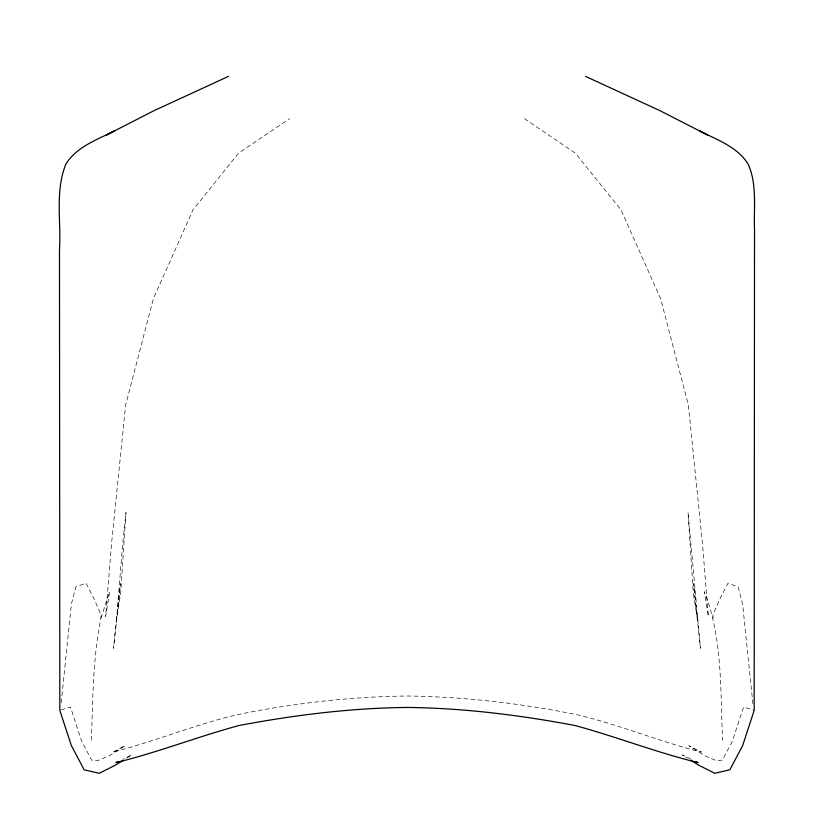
<?xml version="1.0" encoding="UTF-8"?>
<svg xmlns="http://www.w3.org/2000/svg" width="814" height="814" viewBox="0 0 814 814"><rect width="100%" height="100%" fill="white"/><g stroke="black" fill="none" stroke-linecap="round" stroke-linejoin="round"><path stroke-width="0.61" stroke-dasharray="4.07 3.05" d="M91.412 740.333C92.837 699.552 92.786 658.384 100.905 618.243L101.068 614.875L93.997 598.707L85.958 583.129L75.794 587.006L71.357 604.253L61.091 703.845M100.905 618.243L109.646 591.686L105.637 616.473L111.579 543.162L125.651 405.006L153.337 298.809L192.898 210.022L238.512 153.236L289.53 118.681M126.587 758.129L131.685 754.934L122.649 759.33M60.999 709.991L70.431 707.01L81.705 741.33L91.575 760.083L97.426 760.734L109.524 755.657L125.153 745.726L112.525 752.136C154.477 741.615 194.515 724.796 236.64 714.804C292.694 703.337 349.776 696.743 407 696.001C464.224 696.743 521.306 703.337 577.36 714.804C619.485 724.796 659.523 741.615 701.475 752.136L688.848 745.726L704.476 755.657L716.574 760.734L722.425 760.083L732.295 741.33L743.569 707.01L754.181 710.368M691.351 759.33L682.315 754.934L687.413 758.129M524.47 118.681L575.488 153.236L621.102 210.022L660.663 298.809L688.349 405.006L702.421 543.162L708.363 616.473L704.354 591.686C722.974 638.878 720.166 690.567 722.588 740.333M752.909 703.845L742.643 604.253L738.206 587.006L728.042 583.129L720.003 598.707L712.932 614.875L713.095 618.243M125.967 512.535L120.655 593.742L116.636 618.528L113.522 648.341L120.472 583.618L116.636 618.528L122.649 544.342L125.967 512.535M697.364 618.528L693.345 593.742L688.034 512.535L700.478 648.341L693.528 583.618L697.364 618.528"/><path stroke-width="1.22" d="M122.507 760.683L115.374 765.15L99.227 773.3L84.137 769.8L71.357 745.593L59.819 710.368L59.483 250.254C61.284 221.673 54.884 191.422 65.832 164.184C76.597 146.744 96.947 139.825 114.336 130.952L106.43 135.053L153.693 110.826L228.52 76.353M118.132 761.528L115.873 762.626C157.621 752.482 197.7 736.68 239.163 725.478C294.515 715.058 350.62 708.027 407 707.458C463.38 708.027 519.485 715.058 574.837 725.478C616.3 736.68 656.379 752.482 698.127 762.626L695.868 761.528M585.48 76.353L660.307 110.826L707.57 135.053L699.664 130.952C717.053 139.825 737.403 146.744 748.168 164.184C757.386 184.747 753.591 207.855 754.517 229.701L754.181 710.368L742.643 745.593L729.863 769.8L714.773 773.3L698.626 765.15L691.493 760.683"/></g></svg>
